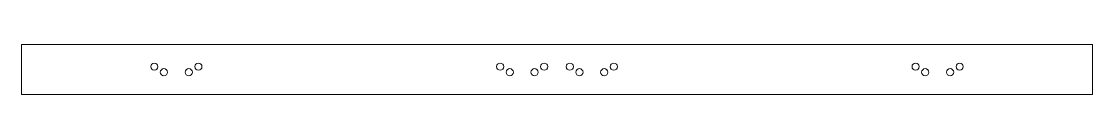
# Model space of a CAD drawing. Header units: millimetres. Extents: x 0 to 1338, y -20 to 43.
import ezdxf

# ---------------------------------------------------------------- set-up
doc = ezdxf.new("R2010")
doc.units = ezdxf.units.MM
doc.layers.add('1', color=7, linetype='Continuous', true_color=0xffffff)

msp = doc.modelspace()

# ---------------------------------------------------------------- linework, layer by layer
at = {"layer": '1', "color": 163, "linetype": 'Continuous', "lineweight": 18}
for p, q in [((0, 42.678615), (1337.926442, 42.678615)), ((0, 27.180666), (0, 42.678615)), ((1337.926442, 42.678615), (1337.926442, 27.180671)), ((0, 23.0438), (0, 27.180666)), ((1337.926442, 27.180671), (1337.926442, 23.043803)), ((0, 0), (0, 23.0438)), ((1337.926442, 23.043803), (1337.926442, -19.740485)), ((0, -3.919137), (0, 0)), ((0, -19.740485), (0, -3.919137)), ((0, -19.740485), (1337.926442, -19.740485))]:
    msp.add_line(p, q, dxfattribs=at)
at = {"layer": '1', "color": 150, "linetype": 'Continuous', "lineweight": 18}
for centre in [(166.005985, 15.021919), (221.005985, 15.021919), (597.963221, 15.021919), (652.963221, 15.021919), (684.963221, 15.021919), (739.963221, 15.021919), (1116.920457, 15.021919), (1171.920457, 15.021919), (177.994015, 8.021883), (208.994015, 8.021883), (609.951251, 8.021883), (640.951251, 8.021883), (696.975191, 8.021883), (727.975191, 8.021883), (1128.932427, 8.021883), (1159.932427, 8.021883)]:
    msp.add_circle(centre, 4.5, dxfattribs=at)

doc.saveas('drawing.dxf')
